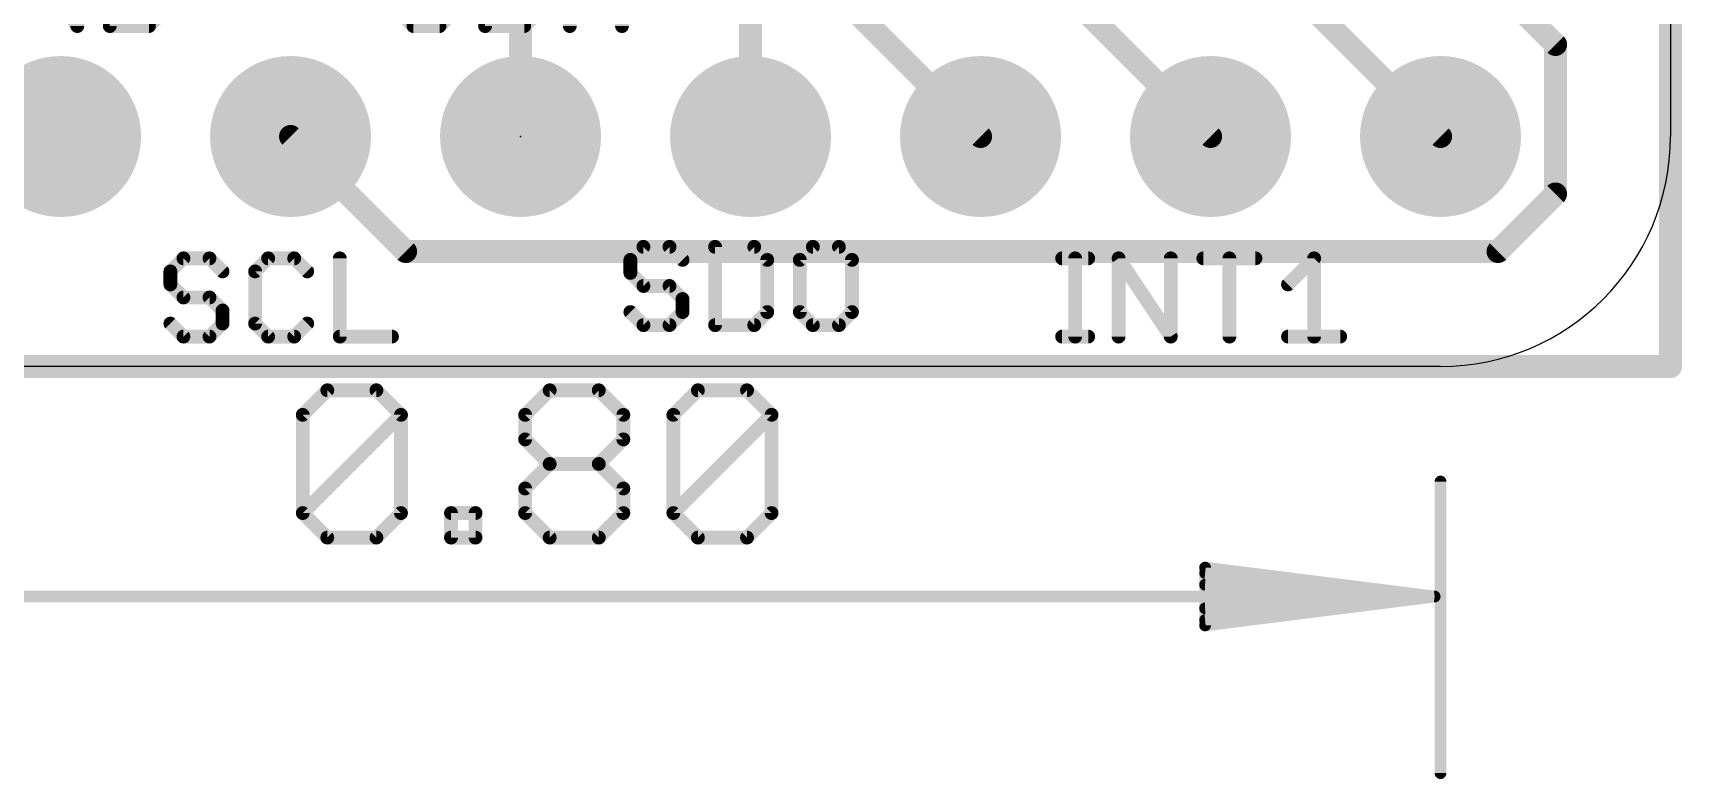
# Model space of a CAD drawing. Extents: x -8.7 to 32.1, y -4.6 to 25.2.
# Drawn here: x 7.32 to 25.53, y -4.56 to 3.68 of the extents above; entities that cross this region are included whole.
import ezdxf

# ---------------------------------------------------------------- set-up
doc = ezdxf.new("R2010")
doc.units = 0
for name, color, linetype in [('1', 12, 'CONTINUOUS'), ('16', 5, 'CONTINUOUS'), ('17', 110, 'CONTINUOUS'), ('20', 53, 'CONTINUOUS'), ('21', 40, 'CONTINUOUS'), ('23', 53, 'CONTINUOUS'), ('47', 253, 'CONTINUOUS')]:
    doc.layers.add(name, color=color, linetype=linetype)

# ---------------------------------------------------------------- blocks, each defined once
blk = doc.blocks.new('ROUNDP')
at = {"const_width": 0.5}
blk.add_lwpolyline([(0, -0.25, 1), (0, 0.25, 1), (0, -0.25)], format="xyb", dxfattribs=at)

msp = doc.modelspace()

# ---------------------------------------------------------------- linework, layer by layer
at = {"layer": '1', "const_width": 0.254}
for points in [[(25.4, 17.78), (25.4, 0)], [(24.13, 3.556), (20.32, 7.366)], [(20.4412, 4.9588), (22.86, 2.54)], [(18.415, 4.445), (20.32, 2.54)], [(16.383, 3.937), (17.78, 2.54)], [(24.13, 3.556), (24.13, 1.905)], [(10.16, 2.54), (11.43, 1.27)], [(24.13, 1.905), (23.495, 1.27)], [(23.495, 1.27), (11.43, 1.27)], [(25.4, 0), (0, 0)]]:
    msp.add_lwpolyline(points, dxfattribs=at)
at = {"layer": '1', "const_width": 0.127}
for points in [[(24.1935, 3.556, 1), (24.0665, 3.556)], [(24.0851, 3.5111, 1), (24.1749, 3.6009)], [(10.2049, 2.5849, 1), (10.1151, 2.4951)], [(17.7351, 2.4951, 1), (17.8249, 2.5849)], [(20.2751, 2.4951, 1), (20.3649, 2.5849)], [(22.8151, 2.4951, 1), (22.9049, 2.5849)], [(24.1749, 1.8601, 1), (24.0851, 1.9499)], [(24.0665, 1.905, 1), (24.1935, 1.905)], [(11.43, 1.3335, 1), (11.43, 1.2065)], [(11.3851, 1.2251, 1), (11.4749, 1.3149)], [(23.4501, 1.3149, 1), (23.5399, 1.2251)], [(23.495, 1.2065, 1), (23.495, 1.3335)], [(25.3365, 0, 1), (25.4635, 0)], [(25.4, -0.0635, 1), (25.4, 0.0635)]]:
    msp.add_lwpolyline(points, format="xyb", dxfattribs=at)
at = {"layer": '16', "const_width": 0.254}
for points in [[(25.4, 17.78), (25.4, 0)], [(15.24, 6.604), (15.24, 2.54)], [(12.7, 2.54), (12.7, 5.842)], [(25.4, 0), (0, 0)]]:
    msp.add_lwpolyline(points, dxfattribs=at)
at = {"layer": '16', "const_width": 0.127}
for points in [[(12.6365, 2.54, 1), (12.7635, 2.54)], [(15.1765, 2.54, 1), (15.3035, 2.54)], [(25.3365, 0, 1), (25.4635, 0)], [(25.4, -0.0635, 1), (25.4, 0.0635)]]:
    msp.add_lwpolyline(points, format="xyb", dxfattribs=at)
at = {"layer": '20'}
for p, q in [((25.4, 15.24), (25.4, 2.54)), ((22.86, 0), (2.54, 0))]:
    msp.add_line(p, q, dxfattribs=at)
msp.add_arc((22.86, 2.54), 2.54, 270, 0, dxfattribs=at)
at = {"layer": '21', "const_width": 0.1524}
for points in [[(7.2284, 4.6235), (7.8047, 3.7592)], [(7.8047, 3.7592), (7.8047, 4.6235)], [(8.164, 4.6235), (8.164, 3.7592)], [(12.3084, 4.6235), (12.3084, 3.7592)], [(13.244, 3.7592), (13.244, 4.3354)], [(13.8202, 4.3354), (13.8202, 3.7592)], [(8.164, 3.7592), (8.5961, 3.7592)], [(8.5961, 3.7592), (8.7402, 3.9033)], [(11.517, 3.7592), (11.3729, 3.9033)], [(11.8051, 3.7592), (11.517, 3.7592)], [(11.9491, 3.9033), (11.8051, 3.7592)], [(12.3084, 3.7592), (12.7406, 3.7592)], [(12.7406, 3.7592), (12.8847, 3.9033)], [(14.057, 1.3215), (13.9129, 1.1775)], [(14.3451, 1.3215), (14.057, 1.3215)], [(14.4891, 1.1775), (14.3451, 1.3215)], [(14.8484, 1.3215), (14.8484, 0.4572)], [(15.2806, 1.3215), (14.8484, 1.3215)], [(15.4247, 1.1775), (15.2806, 1.3215)], [(15.928, 1.3215), (15.784, 1.1775)], [(16.2161, 1.3215), (15.928, 1.3215)], [(16.3602, 1.1775), (16.2161, 1.3215)], [(8.977, 1.1945), (8.8329, 1.0505)], [(8.8329, 1.0505), (8.8329, 0.9064)], [(9.2651, 1.1945), (8.977, 1.1945)], [(9.4091, 1.0505), (9.2651, 1.1945)], [(9.9125, 1.1945), (9.7684, 1.0505)], [(9.7684, 1.0505), (9.7684, 0.4743)], [(10.2006, 1.1945), (9.9125, 1.1945)], [(10.3447, 1.0505), (10.2006, 1.1945)], [(10.704, 1.1945), (10.704, 0.3302)], [(13.9129, 1.1775), (13.9129, 1.0334)], [(13.9129, 1.0334), (14.057, 0.8894)], [(15.4247, 0.6013), (15.4247, 1.1775)], [(15.784, 1.1775), (15.784, 0.6013)], [(16.3602, 0.6013), (16.3602, 1.1775)], [(18.6811, 1.1945), (18.9692, 1.1945)], [(18.8251, 0.3302), (18.8251, 1.1945)], [(19.3048, 0.3302), (19.3048, 1.1945)], [(19.3048, 1.1945), (19.881, 0.3302)], [(19.881, 0.3302), (19.881, 1.1945)], [(20.2403, 1.1945), (20.8165, 1.1945)], [(20.5284, 0.3302), (20.5284, 1.1945)], [(21.1758, 0.9064), (21.4639, 1.1945)], [(21.4639, 1.1945), (21.4639, 0.3302)], [(8.8329, 0.9064), (8.977, 0.7624)], [(14.057, 0.8894), (14.3451, 0.8894)], [(14.3451, 0.8894), (14.4891, 0.7453)], [(8.977, 0.7624), (9.2651, 0.7624)], [(9.2651, 0.7624), (9.4091, 0.6183)], [(14.4891, 0.7453), (14.4891, 0.6013)], [(8.977, 0.3302), (8.8329, 0.4743)], [(9.4091, 0.4743), (9.2651, 0.3302)], [(9.4091, 0.6183), (9.4091, 0.4743)], [(9.7684, 0.4743), (9.9125, 0.3302)], [(10.2006, 0.3302), (10.3447, 0.4743)], [(14.057, 0.4572), (13.9129, 0.6013)], [(14.4891, 0.6013), (14.3451, 0.4572)], [(15.2806, 0.4572), (15.4247, 0.6013)], [(15.784, 0.6013), (15.928, 0.4572)], [(16.2161, 0.4572), (16.3602, 0.6013)], [(9.2651, 0.3302), (8.977, 0.3302)], [(9.9125, 0.3302), (10.2006, 0.3302)], [(10.704, 0.3302), (11.2802, 0.3302)], [(14.3451, 0.4572), (14.057, 0.4572)], [(14.8484, 0.4572), (15.2806, 0.4572)], [(15.928, 0.4572), (16.2161, 0.4572)], [(18.6811, 0.3302), (18.9692, 0.3302)], [(21.1758, 0.3302), (21.752, 0.3302)]]:
    msp.add_lwpolyline(points, dxfattribs=at)
at = {"layer": '21', "const_width": 0.0762}
for points in [[(8.164, 3.7973, 1), (8.164, 3.7211)], [(8.5961, 3.7211, 1), (8.5961, 3.7973)], [(11.517, 3.7973, 1), (11.517, 3.7211)], [(11.8051, 3.7211, 1), (11.8051, 3.7973)], [(12.3084, 3.7973, 1), (12.3084, 3.7211)], [(12.7406, 3.7211, 1), (12.7406, 3.7973)], [(7.7666, 3.7592, 1), (7.8428, 3.7592)], [(8.1259, 3.7592, 1), (8.2021, 3.7592)], [(12.2703, 3.7592, 1), (12.3465, 3.7592)], [(13.2059, 3.7592, 1), (13.2821, 3.7592)], [(13.7821, 3.7592, 1), (13.8583, 3.7592)], [(14.057, 1.3596, 1), (14.057, 1.2834)], [(14.0839, 1.2946, 1), (14.03, 1.3485)], [(14.372, 1.3485, 1), (14.3181, 1.2946)], [(14.3451, 1.2834, 1), (14.3451, 1.3596)], [(14.8865, 1.3215, 1), (14.8103, 1.3215)], [(14.8484, 1.3596, 1), (14.8484, 1.2834)], [(15.3076, 1.3485, 1), (15.2537, 1.2946)], [(15.2806, 1.2834, 1), (15.2806, 1.3596)], [(15.928, 1.3596, 1), (15.928, 1.2834)], [(15.955, 1.2946, 1), (15.9011, 1.3485)], [(16.2431, 1.3485, 1), (16.1892, 1.2946)], [(16.2161, 1.2834, 1), (16.2161, 1.3596)], [(8.871, 1.0505, 1), (8.7948, 1.0505)], [(8.806, 1.0774, 1), (8.8599, 1.0235)], [(8.977, 1.2326, 1), (8.977, 1.1564)], [(9.0039, 1.1676, 1), (8.95, 1.2215)], [(9.292, 1.2215, 1), (9.2381, 1.1676)], [(9.2651, 1.1564, 1), (9.2651, 1.2326)], [(9.3822, 1.0235, 1), (9.4361, 1.0774)], [(9.8065, 1.0505, 1), (9.7303, 1.0505)], [(9.7415, 1.0774, 1), (9.7954, 1.0235)], [(9.9125, 1.2326, 1), (9.9125, 1.1564)], [(9.9394, 1.1676, 1), (9.8856, 1.2215)], [(10.2276, 1.2215, 1), (10.1737, 1.1676)], [(10.2006, 1.1564, 1), (10.2006, 1.2326)], [(10.3177, 1.0235, 1), (10.3716, 1.0774)], [(10.7421, 1.1945, 1), (10.6659, 1.1945)], [(13.951, 1.1775, 1), (13.8748, 1.1775)], [(13.886, 1.2044, 1), (13.9399, 1.1505)], [(13.9399, 1.0604, 1), (13.886, 1.0065)], [(14.4622, 1.1505, 1), (14.5161, 1.2044)], [(15.4628, 1.1775, 1), (15.3866, 1.1775)], [(15.3977, 1.1505, 1), (15.4516, 1.2044)], [(15.757, 1.2044, 1), (15.8109, 1.1505)], [(15.8221, 1.1775, 1), (15.7459, 1.1775)], [(16.3983, 1.1775, 1), (16.3221, 1.1775)], [(16.3332, 1.1505, 1), (16.3871, 1.2044)], [(18.6811, 1.2326, 1), (18.6811, 1.1564)], [(18.8632, 1.1945, 1), (18.787, 1.1945)], [(18.9692, 1.1564, 1), (18.9692, 1.2326)], [(19.3365, 1.2157, 1), (19.2731, 1.1734)], [(19.3429, 1.1945, 1), (19.2667, 1.1945)], [(19.9191, 1.1945, 1), (19.8429, 1.1945)], [(20.2403, 1.2326, 1), (20.2403, 1.1564)], [(20.5665, 1.1945, 1), (20.4903, 1.1945)], [(20.8165, 1.1564, 1), (20.8165, 1.2326)], [(21.502, 1.1945, 1), (21.4258, 1.1945)], [(21.4909, 1.1676, 1), (21.437, 1.2215)], [(8.8599, 0.9334, 1), (8.806, 0.8795)], [(8.7948, 0.9064, 1), (8.871, 0.9064)], [(13.8748, 1.0334, 1), (13.951, 1.0334)], [(14.057, 0.9275, 1), (14.057, 0.8513)], [(14.03, 0.8624, 1), (14.0839, 0.9163)], [(14.372, 0.9163, 1), (14.3181, 0.8624)], [(14.3451, 0.8513, 1), (14.3451, 0.9275)], [(21.1489, 0.9334, 1), (21.2027, 0.8795)], [(8.977, 0.8005, 1), (8.977, 0.7243)], [(8.95, 0.7354, 1), (9.0039, 0.7893)], [(9.292, 0.7893, 1), (9.2381, 0.7354)], [(9.2651, 0.7243, 1), (9.2651, 0.8005)], [(14.5272, 0.7453, 1), (14.451, 0.7453)], [(14.4622, 0.7184, 1), (14.5161, 0.7723)], [(8.8599, 0.5012, 1), (8.806, 0.4473)], [(9.4472, 0.6183, 1), (9.371, 0.6183)], [(9.3822, 0.5914, 1), (9.4361, 0.6453)], [(9.4361, 0.4473, 1), (9.3822, 0.5012)], [(9.7954, 0.5012, 1), (9.7415, 0.4473)], [(10.3716, 0.4473, 1), (10.3177, 0.5012)], [(13.9399, 0.6282, 1), (13.886, 0.5743)], [(14.451, 0.6013, 1), (14.5272, 0.6013)], [(14.5161, 0.5743, 1), (14.4622, 0.6282)], [(15.3866, 0.6013, 1), (15.4628, 0.6013)], [(15.4516, 0.5743, 1), (15.3977, 0.6282)], [(15.8109, 0.6282, 1), (15.757, 0.5743)], [(15.7459, 0.6013, 1), (15.8221, 0.6013)], [(16.3221, 0.6013, 1), (16.3983, 0.6013)], [(16.3871, 0.5743, 1), (16.3332, 0.6282)], [(8.977, 0.3683, 1), (8.977, 0.2921)], [(8.95, 0.3033, 1), (9.0039, 0.3571)], [(9.2381, 0.3571, 1), (9.292, 0.3033)], [(9.2651, 0.2921, 1), (9.2651, 0.3683)], [(9.371, 0.4743, 1), (9.4472, 0.4743)], [(9.7303, 0.4743, 1), (9.8065, 0.4743)], [(9.9125, 0.3683, 1), (9.9125, 0.2921)], [(9.8856, 0.3033, 1), (9.9394, 0.3571)], [(10.1737, 0.3571, 1), (10.2276, 0.3033)], [(10.2006, 0.2921, 1), (10.2006, 0.3683)], [(10.704, 0.3683, 1), (10.704, 0.2921)], [(10.6659, 0.3302, 1), (10.7421, 0.3302)], [(11.2802, 0.2921, 1), (11.2802, 0.3683)], [(14.057, 0.4953, 1), (14.057, 0.4191)], [(14.03, 0.4303, 1), (14.0839, 0.4841)], [(14.3181, 0.4841, 1), (14.372, 0.4303)], [(14.3451, 0.4191, 1), (14.3451, 0.4953)], [(14.8484, 0.4953, 1), (14.8484, 0.4191)], [(14.8103, 0.4572, 1), (14.8865, 0.4572)], [(15.2537, 0.4841, 1), (15.3076, 0.4303)], [(15.2806, 0.4191, 1), (15.2806, 0.4953)], [(15.928, 0.4953, 1), (15.928, 0.4191)], [(15.9011, 0.4303, 1), (15.955, 0.4841)], [(16.1892, 0.4841, 1), (16.2431, 0.4303)], [(16.2161, 0.4191, 1), (16.2161, 0.4953)], [(18.6811, 0.3683, 1), (18.6811, 0.2921)], [(18.787, 0.3302, 1), (18.8632, 0.3302)], [(18.9692, 0.2921, 1), (18.9692, 0.3683)], [(19.2667, 0.3302, 1), (19.3429, 0.3302)], [(19.8429, 0.3302, 1), (19.9191, 0.3302)], [(19.8493, 0.3091, 1), (19.9127, 0.3513)], [(20.4903, 0.3302, 1), (20.5665, 0.3302)], [(21.1758, 0.3683, 1), (21.1758, 0.2921)], [(21.4258, 0.3302, 1), (21.502, 0.3302)], [(21.752, 0.2921, 1), (21.752, 0.3683)]]:
    msp.add_lwpolyline(points, format="xyb", dxfattribs=at)
at = {"layer": '23'}
msp.add_point((12.7, 2.54), dxfattribs=at)
at = {"layer": '47'}
for points, const_width in [([(10.2948, -0.5335), (10.566, -0.2623)], 0.1524), ([(10.566, -0.2623), (11.1083, -0.2623)], 0.1524), ([(11.1083, -0.2623), (11.3795, -0.5335)], 0.1524), ([(12.7505, -0.5335), (13.0217, -0.2623)], 0.1524), ([(13.0217, -0.2623), (13.564, -0.2623)], 0.1524), ([(13.564, -0.2623), (13.8352, -0.5335)], 0.1524), ([(14.3877, -0.5335), (14.6589, -0.2623)], 0.1524), ([(14.6589, -0.2623), (15.2012, -0.2623)], 0.1524), ([(15.2012, -0.2623), (15.4724, -0.5335)], 0.1524), ([(10.2948, -1.6181), (10.2948, -0.5335)], 0.1524), ([(10.2948, -1.6181), (11.3795, -0.5335)], 0.1524), ([(11.3795, -0.5335), (11.3795, -1.6181)], 0.1524), ([(12.7505, -0.8046), (12.7505, -0.5335)], 0.1524), ([(13.8352, -0.5335), (13.8352, -0.8046)], 0.1524), ([(14.3877, -1.6181), (14.3877, -0.5335)], 0.1524), ([(14.3877, -1.6181), (15.4724, -0.5335)], 0.1524), ([(15.4724, -0.5335), (15.4724, -1.6181)], 0.1524), ([(13.0217, -1.0758), (12.7505, -0.8046)], 0.1524), ([(13.8352, -0.8046), (13.564, -1.0758)], 0.1524), ([(12.7505, -1.347), (13.0217, -1.0758)], 0.1524), ([(13.0217, -1.0758), (13.564, -1.0758)], 0.1524), ([(13.564, -1.0758), (13.8352, -1.347)], 0.1524), ([(12.7505, -1.6181), (12.7505, -1.347)], 0.1524), ([(13.8352, -1.347), (13.8352, -1.6181)], 0.1524), ([(22.86, -1.27), (22.86, -4.49)], 0.13), ([(10.566, -1.8893), (10.2948, -1.6181)], 0.1524), ([(11.3795, -1.6181), (11.1083, -1.8893)], 0.1524), ([(11.932, -1.8893), (11.932, -1.6181)], 0.1524), ([(11.932, -1.6181), (12.2031, -1.6181)], 0.1524), ([(12.2031, -1.6181), (12.2031, -1.8893)], 0.1524), ([(13.0217, -1.8893), (12.7505, -1.6181)], 0.1524), ([(13.8352, -1.6181), (13.564, -1.8893)], 0.1524), ([(14.6589, -1.8893), (14.3877, -1.6181)], 0.1524), ([(15.4724, -1.6181), (15.2012, -1.8893)], 0.1524), ([(11.1083, -1.8893), (10.566, -1.8893)], 0.1524), ([(12.2031, -1.8893), (11.932, -1.8893)], 0.1524), ([(13.564, -1.8893), (13.0217, -1.8893)], 0.1524), ([(15.2012, -1.8893), (14.6589, -1.8893)], 0.1524), ([(22.795, -2.54), (20.26, -2.2208)], 0.13), ([(20.26, -2.2208), (20.26, -2.8592)], 0.13), ([(22.795, -2.54), (20.26, -2.28)], 0.13), ([(22.795, -2.54), (20.26, -2.41)], 0.13), ([(2.605, -2.54), (22.795, -2.54)], 0.13), ([(20.26, -2.8592), (22.795, -2.54)], 0.13), ([(20.26, -2.67), (22.795, -2.54)], 0.13), ([(20.26, -2.8), (22.795, -2.54)], 0.13)]:
    msp.add_lwpolyline(points, dxfattribs=dict(at, const_width=const_width))
for points, const_width in [([(10.566, -0.2242, 1), (10.566, -0.3004)], 0.0762), ([(10.5929, -0.2893, 1), (10.539, -0.2354)], 0.0762), ([(11.1352, -0.2354, 1), (11.0814, -0.2893)], 0.0762), ([(11.1083, -0.3004, 1), (11.1083, -0.2242)], 0.0762), ([(13.0217, -0.2242, 1), (13.0217, -0.3004)], 0.0762), ([(13.0486, -0.2893, 1), (12.9948, -0.2354)], 0.0762), ([(13.591, -0.2354, 1), (13.5371, -0.2893)], 0.0762), ([(13.564, -0.3004, 1), (13.564, -0.2242)], 0.0762), ([(14.6589, -0.2242, 1), (14.6589, -0.3004)], 0.0762), ([(14.6858, -0.2893, 1), (14.6319, -0.2354)], 0.0762), ([(15.2281, -0.2354, 1), (15.1743, -0.2893)], 0.0762), ([(15.2012, -0.3004, 1), (15.2012, -0.2242)], 0.0762), ([(10.3329, -0.5335, 1), (10.2567, -0.5335)], 0.0762), ([(10.2679, -0.5065, 1), (10.3218, -0.5604)], 0.0762), ([(11.4176, -0.5335, 1), (11.3414, -0.5335)], 0.0762), ([(11.4064, -0.5604, 1), (11.3525, -0.5065)], 0.0762), ([(11.3525, -0.5604, 1), (11.4064, -0.5065)], 0.0762), ([(12.7886, -0.5335, 1), (12.7124, -0.5335)], 0.0762), ([(12.7236, -0.5065, 1), (12.7775, -0.5604)], 0.0762), ([(13.8733, -0.5335, 1), (13.7971, -0.5335)], 0.0762), ([(13.8083, -0.5604, 1), (13.8621, -0.5065)], 0.0762), ([(14.4258, -0.5335, 1), (14.3496, -0.5335)], 0.0762), ([(14.3608, -0.5065, 1), (14.4146, -0.5604)], 0.0762), ([(15.5105, -0.5335, 1), (15.4343, -0.5335)], 0.0762), ([(15.4993, -0.5604, 1), (15.4454, -0.5065)], 0.0762), ([(15.4454, -0.5604, 1), (15.4993, -0.5065)], 0.0762), ([(12.7775, -0.7777, 1), (12.7236, -0.8316)], 0.0762), ([(12.7124, -0.8046, 1), (12.7886, -0.8046)], 0.0762), ([(13.7971, -0.8046, 1), (13.8733, -0.8046)], 0.0762), ([(13.8621, -0.8316, 1), (13.8083, -0.7777)], 0.0762), ([(13.0217, -1.0377, 1), (13.0217, -1.1139)], 0.0762), ([(13.0486, -1.1027, 1), (12.9948, -1.0489)], 0.0762), ([(12.9948, -1.1027, 1), (13.0486, -1.0489)], 0.0762), ([(13.591, -1.0489, 1), (13.5371, -1.1027)], 0.0762), ([(13.5371, -1.0489, 1), (13.591, -1.1027)], 0.0762), ([(13.564, -1.1139, 1), (13.564, -1.0377)], 0.0762), ([(12.7886, -1.347, 1), (12.7124, -1.347)], 0.0762), ([(13.8733, -1.347, 1), (13.7971, -1.347)], 0.0762), ([(22.8925, -1.27, 1), (22.8275, -1.27)], 0.065), ([(12.7236, -1.32, 1), (12.7775, -1.3739)], 0.0762), ([(13.8083, -1.3739, 1), (13.8621, -1.32)], 0.0762), ([(10.3218, -1.5912, 1), (10.2679, -1.6451)], 0.0762), ([(10.2679, -1.5912, 1), (10.3218, -1.6451)], 0.0762), ([(10.2567, -1.6181, 1), (10.3329, -1.6181)], 0.0762), ([(11.3414, -1.6181, 1), (11.4176, -1.6181)], 0.0762), ([(11.4064, -1.6451, 1), (11.3525, -1.5912)], 0.0762), ([(11.9701, -1.6181, 1), (11.8939, -1.6181)], 0.0762), ([(11.932, -1.58, 1), (11.932, -1.6562)], 0.0762), ([(12.2412, -1.6181, 1), (12.165, -1.6181)], 0.0762), ([(12.2031, -1.6562, 1), (12.2031, -1.58)], 0.0762), ([(12.7775, -1.5912, 1), (12.7236, -1.6451)], 0.0762), ([(12.7124, -1.6181, 1), (12.7886, -1.6181)], 0.0762), ([(13.7971, -1.6181, 1), (13.8733, -1.6181)], 0.0762), ([(13.8621, -1.6451, 1), (13.8083, -1.5912)], 0.0762), ([(14.4146, -1.5912, 1), (14.3608, -1.6451)], 0.0762), ([(14.3608, -1.5912, 1), (14.4146, -1.6451)], 0.0762), ([(14.3496, -1.6181, 1), (14.4258, -1.6181)], 0.0762), ([(15.4343, -1.6181, 1), (15.5105, -1.6181)], 0.0762), ([(15.4993, -1.6451, 1), (15.4454, -1.5912)], 0.0762), ([(10.566, -1.8512, 1), (10.566, -1.9274)], 0.0762), ([(11.1083, -1.9274, 1), (11.1083, -1.8512)], 0.0762), ([(11.932, -1.8512, 1), (11.932, -1.9274)], 0.0762), ([(12.2031, -1.9274, 1), (12.2031, -1.8512)], 0.0762), ([(13.0217, -1.8512, 1), (13.0217, -1.9274)], 0.0762), ([(13.564, -1.9274, 1), (13.564, -1.8512)], 0.0762), ([(14.6589, -1.8512, 1), (14.6589, -1.9274)], 0.0762), ([(15.2012, -1.9274, 1), (15.2012, -1.8512)], 0.0762), ([(10.539, -1.9162, 1), (10.5929, -1.8624)], 0.0762), ([(11.0814, -1.8624, 1), (11.1352, -1.9162)], 0.0762), ([(11.8939, -1.8893, 1), (11.9701, -1.8893)], 0.0762), ([(12.165, -1.8893, 1), (12.2412, -1.8893)], 0.0762), ([(12.9948, -1.9162, 1), (13.0486, -1.8624)], 0.0762), ([(13.5371, -1.8624, 1), (13.591, -1.9162)], 0.0762), ([(14.6319, -1.9162, 1), (14.6858, -1.8624)], 0.0762), ([(15.1743, -1.8624, 1), (15.2281, -1.9162)], 0.0762), ([(20.2641, -2.1885, 1), (20.2559, -2.253)], 0.065), ([(20.2925, -2.2208, 1), (20.2275, -2.2208)], 0.065), ([(20.2633, -2.2477, 1), (20.2567, -2.3123)], 0.065), ([(20.2617, -2.3775, 1), (20.2583, -2.4425)], 0.065), ([(22.7991, -2.5722, 1), (22.7909, -2.5078)], 0.065), ([(22.7909, -2.5722, 1), (22.7991, -2.5078)], 0.065), ([(22.7983, -2.5723, 1), (22.7917, -2.5077)], 0.065), ([(22.7917, -2.5723, 1), (22.7983, -2.5077)], 0.065), ([(22.7933, -2.5725, 1), (22.7967, -2.5075)], 0.065), ([(22.7967, -2.5725, 1), (22.7933, -2.5075)], 0.065), ([(22.795, -2.5725, 1), (22.795, -2.5075)], 0.065), ([(20.2583, -2.6375, 1), (20.2617, -2.7025)], 0.065), ([(20.2567, -2.7677, 1), (20.2633, -2.8323)], 0.065), ([(20.2559, -2.827, 1), (20.2641, -2.8915)], 0.065), ([(20.2275, -2.8592, 1), (20.2925, -2.8592)], 0.065), ([(22.8275, -4.49, 1), (22.8925, -4.49)], 0.065)]:
    msp.add_lwpolyline(points, format="xyb", dxfattribs=dict(at, const_width=const_width))

# ---------------------------------------------------------------- block references
at = {"layer": '17', "xscale": 1.778, "yscale": 1.778, "rotation": 90}
for p in [(7.62, 2.54), (7.62, 2.54), (10.16, 2.54), (10.16, 2.54), (12.7, 2.54), (12.7, 2.54), (15.24, 2.54), (15.24, 2.54), (17.78, 2.54), (17.78, 2.54), (20.32, 2.54), (20.32, 2.54), (22.86, 2.54), (22.86, 2.54)]:
    msp.add_blockref('ROUNDP', p, dxfattribs=at)

doc.saveas('drawing.dxf')
